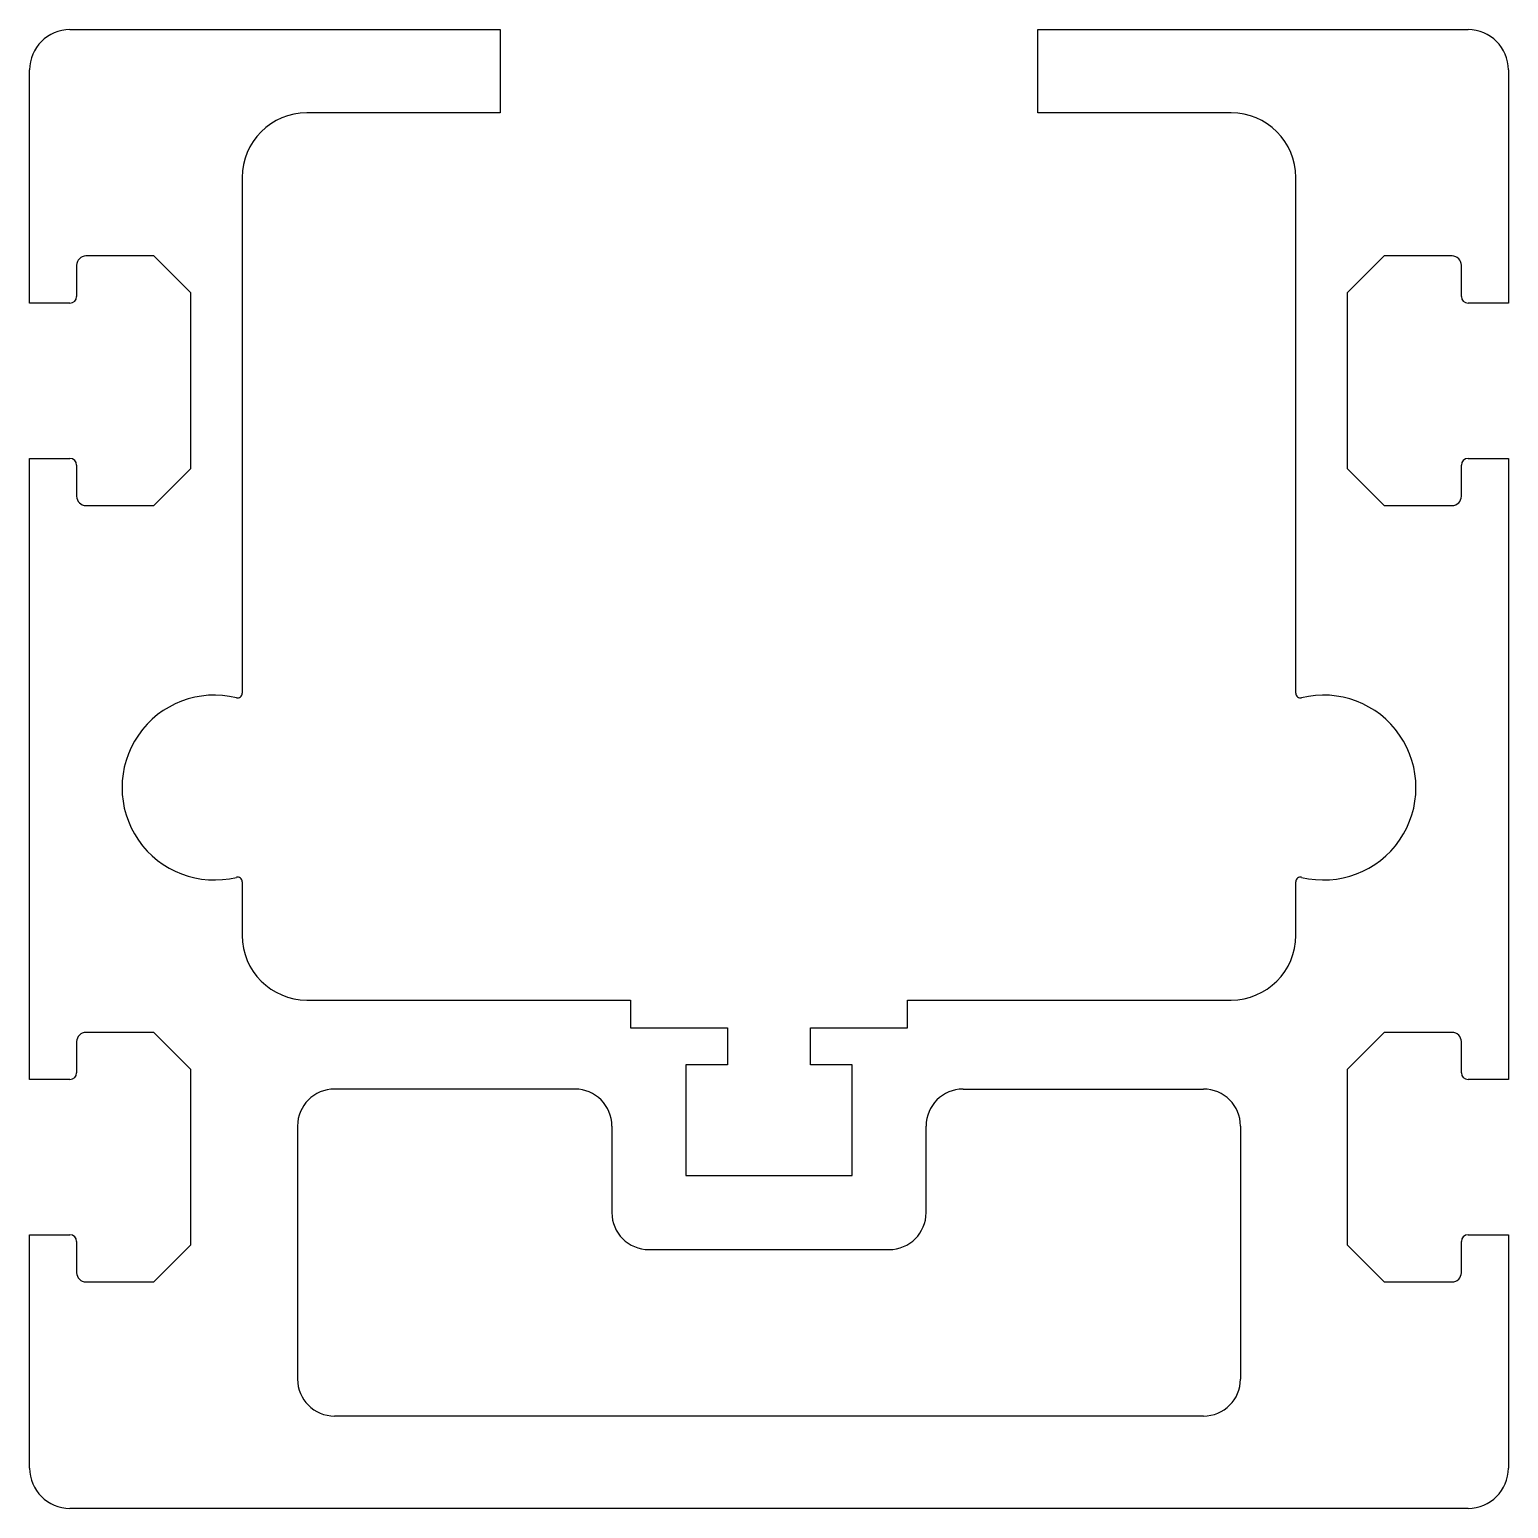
# Model space of a CAD drawing. Extents: x 1011 to 1091, y 588 to 668.
import ezdxf

# ---------------------------------------------------------------- set-up
doc = ezdxf.new("R2010")
doc.units = 0
doc.layers.get('0').update_dxf_attribs({"linetype": 'CONTINUOUS'})

msp = doc.modelspace()

# ---------------------------------------------------------------- linework, layer by layer
for p, q in [((1013.205, 668.017), (1036.478, 668.017)), ((1036.478, 668.017), (1036.478, 663.514)), ((1065.569, 663.514), (1065.569, 668.017)), ((1065.569, 668.017), (1088.841, 668.017)), ((1011.023, 653.219), (1011.023, 665.835)), ((1091.023, 665.835), (1091.023, 653.219)), ((1036.478, 663.514), (1026.023, 663.514)), ((1076.023, 663.514), (1065.569, 663.514)), ((1022.523, 660.014), (1022.523, 632.112)), ((1079.523, 632.112), (1079.523, 660.014)), ((1013.569, 655.27), (1013.569, 653.583)), ((1017.75, 655.77), (1014.069, 655.77)), ((1019.75, 653.77), (1017.75, 655.77)), ((1084.296, 655.77), (1082.296, 653.77)), ((1087.978, 655.77), (1084.296, 655.77)), ((1088.478, 653.583), (1088.478, 655.27)), ((1019.75, 644.27), (1019.75, 653.77)), ((1082.296, 653.77), (1082.296, 644.27)), ((1013.205, 653.219), (1011.023, 653.219)), ((1091.023, 653.219), (1088.841, 653.219)), ((1011.023, 644.821), (1013.205, 644.821)), ((1011.023, 611.219), (1011.023, 644.821)), ((1088.841, 644.821), (1091.023, 644.821)), ((1091.023, 644.821), (1091.023, 611.219)), ((1013.569, 644.457), (1013.569, 642.77)), ((1017.75, 642.27), (1019.75, 644.27)), ((1082.296, 644.27), (1084.296, 642.27)), ((1088.478, 642.77), (1088.478, 644.457)), ((1014.069, 642.27), (1017.75, 642.27)), ((1084.296, 642.27), (1087.978, 642.27)), ((1022.523, 621.914), (1022.523, 619.017)), ((1079.523, 619.017), (1079.523, 621.914)), ((1026.023, 615.517), (1043.523, 615.517)), ((1043.523, 615.517), (1043.523, 614.022)), ((1058.523, 614.022), (1058.523, 615.517)), ((1058.523, 615.517), (1076.023, 615.517)), ((1017.75, 613.77), (1014.069, 613.77)), ((1019.75, 611.77), (1017.75, 613.77)), ((1043.523, 614.022), (1048.773, 614.022)), ((1048.773, 614.022), (1048.773, 612.022)), ((1053.273, 612.022), (1053.273, 614.022)), ((1053.273, 614.022), (1058.523, 614.022)), ((1084.296, 613.77), (1082.296, 611.77)), ((1087.978, 613.77), (1084.296, 613.77)), ((1013.569, 613.27), (1013.569, 611.583)), ((1088.478, 611.583), (1088.478, 613.27)), ((1048.773, 612.022), (1046.523, 612.022)), ((1046.523, 612.022), (1046.523, 606.022)), ((1055.523, 612.022), (1053.273, 612.022)), ((1055.523, 606.022), (1055.523, 612.022)), ((1013.205, 611.219), (1011.023, 611.219)), ((1019.75, 602.27), (1019.75, 611.77)), ((1082.296, 611.77), (1082.296, 602.27)), ((1091.023, 611.219), (1088.841, 611.219)), ((1040.523, 610.703), (1027.519, 610.703)), ((1061.523, 610.703), (1074.528, 610.703)), ((1025.519, 608.703), (1025.519, 595.016)), ((1042.523, 608.703), (1042.523, 604.022)), ((1059.523, 604.022), (1059.523, 608.703)), ((1076.528, 608.703), (1076.528, 595.016)), ((1046.523, 606.022), (1055.523, 606.022)), ((1011.023, 602.821), (1013.205, 602.821)), ((1011.023, 590.199), (1011.023, 602.821)), ((1013.569, 602.457), (1013.569, 600.77)), ((1088.478, 600.77), (1088.478, 602.457)), ((1088.841, 602.821), (1091.023, 602.821)), ((1091.023, 602.821), (1091.023, 590.199)), ((1017.75, 600.27), (1019.75, 602.27)), ((1044.523, 602.022), (1057.523, 602.022)), ((1082.296, 602.27), (1084.296, 600.27)), ((1014.069, 600.27), (1017.75, 600.27)), ((1084.296, 600.27), (1087.978, 600.27)), ((1074.528, 593.016), (1027.519, 593.016)), ((1088.841, 588.017), (1013.205, 588.017))]:
    msp.add_line(p, q)
for centre, radius, start, end in [((1013.205, 665.835), 2.182, 90, 180), ((1088.841, 665.835), 2.182, 0, 90), ((1026.023, 660.014), 3.5, 90, 180), ((1076.023, 660.014), 3.5, 0, 90), ((1014.069, 655.27), 0.5, 90, 180), ((1087.978, 655.27), 0.5, 0, 90), ((1013.205, 653.583), 0.364, 270, 0), ((1088.841, 653.583), 0.364, 180, 270), ((1013.205, 644.457), 0.364, 0, 90), ((1088.841, 644.457), 0.364, 90, 180), ((1014.069, 642.77), 0.5, 180, 270), ((1087.978, 642.77), 0.5, 270, 0), ((1021.024, 627.013), 5, 76.23096, 283.76904), ((1022.273, 632.112), 0.25, 256.23096, 360), ((1079.773, 632.112), 0.25, 180, 283.76904), ((1081.022, 627.013), 5, 256.23096, 103.76904), ((1022.273, 621.914), 0.25, 360, 103.76904), ((1079.773, 621.914), 0.25, 76.23096, 180), ((1026.023, 619.017), 3.5, 180, 270), ((1076.023, 619.017), 3.5, 270, 0), ((1014.069, 613.27), 0.5, 90, 180), ((1087.978, 613.27), 0.5, 0, 90), ((1013.205, 611.583), 0.364, 270, 0), ((1088.841, 611.583), 0.364, 180, 270), ((1027.519, 608.703), 2, 90, 180), ((1040.523, 608.703), 2, 0, 90), ((1061.523, 608.703), 2, 90, 180), ((1074.528, 608.703), 2, 360, 90), ((1044.523, 604.022), 2, 180, 270), ((1057.523, 604.022), 2, 270, 0), ((1013.205, 602.457), 0.364, 0, 90), ((1088.841, 602.457), 0.364, 90, 180), ((1014.069, 600.77), 0.5, 180, 270), ((1087.978, 600.77), 0.5, 270, 0), ((1027.519, 595.016), 2, 180, 270), ((1074.528, 595.016), 2, 270, 360), ((1013.205, 590.199), 2.182, 180, 270), ((1088.841, 590.199), 2.182, 270, 0)]:
    msp.add_arc(centre, radius, start, end)

doc.saveas('drawing.dxf')
